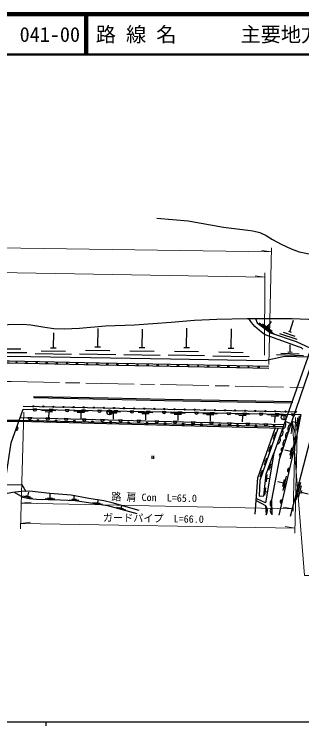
# Model space of a CAD drawing. Units: millimetres, scale not verified. Extents: x 40000 to 680000, y 20000 to 380000.
# Drawn here: x 160180 to 231410, y 204000 to 380000 of the extents above; entities that cross this region are included whole.
import ezdxf
from ezdxf.enums import TextEntityAlignment as Align

# ---------------------------------------------------------------- set-up
doc = ezdxf.new("R2010")
doc.units = ezdxf.units.MM
doc.header["$LTSCALE"] = 1000
doc.linetypes.add('CHAIN', pattern=[18.5, 12, -1.5, 3.5, -1.5])
for name, color, linetype, lineweight in [('M-BGD', 7, 'Continuous', 25), ('M-BMK', 2, 'CHAIN', 13), ('M-STR-HTXT', 7, 'Continuous', 13), ('M-TTL', 2, 'Continuous', 140), ('M-TTL-BAND', 7, 'Continuous', 25), ('M-TTL-LINE', 7, 'Continuous', 50)]:
    doc.layers.add(name, color=color, linetype=linetype, lineweight=lineweight)
doc.layers.add('M-TTL-TXT', color=7, linetype='Continuous')
doc.styles.add('ＭＳ ゴシック', font='')
doc.styles.get('ＭＳ ゴシック').set_extended_font_data('MS Gothic')

# ---------------------------------------------------------------- blocks, each defined once
blk = doc.blocks.new('open_arrow')
at = {"color": 0, "linetype": 'Continuous', "lineweight": -2}
blk.add_lwpolyline([(7.5, 1.25), (0, 0), (7.5, -1.25)], dxfattribs=at)

msp = doc.modelspace()

# ---------------------------------------------------------------- linework, layer by layer
at = {"layer": 'M-BGD'}
for p, q in [((220879, 303629), (224486, 300938)), ((221660, 303421), (224064, 301627)), ((222761, 302974), (223322, 302555)), ((223041, 302764), (223938, 303967)), ((228423, 301452), (229394, 304291)), ((169878, 297471), (169954, 301220)), ((180873, 297733), (180941, 302233)), ((191871, 297567), (191940, 302066)), ((202880, 297570), (202964, 302369)), ((213878, 297376), (213963, 302175)), ((225906, 301044), (230164, 299589)), ((226810, 301369), (229649, 300399)), ((228092, 301565), (228755, 301339)), ((228819, 278685), (236489, 301399)), ((169179, 297485), (170578, 297457)), ((180173, 297744), (181572, 297723)), ((191171, 297577), (192571, 297556)), ((202180, 297582), (203580, 297558)), ((228506, 296437), (228562, 298236)), ((154328, 296289), (163328, 296367)), ((155820, 297202), (161820, 297254)), ((165349, 296062), (174347, 295881)), ((166864, 296782), (172863, 296661)), ((176346, 296002), (185345, 295865)), ((177859, 296879), (183859, 296788)), ((187345, 295835), (196344, 295699)), ((188858, 296712), (194857, 296621)), ((198347, 295730), (207345, 295571)), ((199863, 296663), (205862, 296557)), ((210862, 296469), (216861, 296363)), ((213178, 297388), (214578, 297364)), ((225111, 295822), (231858, 295613)), ((226246, 296147), (230744, 296008)), ((227982, 296453), (229031, 296421)), ((209345, 295536), (218343, 295377)), ((165014, 285457), (165008, 285157)), ((229041, 284168), (229035, 283868)), ((162395, 283059), (230008, 281657)), ((165820, 282275), (164829, 282294)), ((170520, 281885), (166921, 281954)), ((169614, 281602), (167815, 281637)), ((168715, 281619), (168686, 280120)), ((169819, 282198), (168828, 282217)), ((173818, 282122), (172828, 282141)), ((178519, 281732), (174919, 281801)), ((177818, 282045), (176827, 282064)), ((181817, 281969), (180826, 281988)), ((186517, 281579), (182918, 281648)), ((183770, 282138), (183770, 280938)), ((185816, 281892), (184825, 281911)), ((189815, 281816), (188825, 281835)), ((193815, 281739), (192824, 281758)), ((197814, 281663), (196823, 281682)), ((201813, 281587), (200822, 281605)), ((161678, 280258), (227009, 278532)), ((164526, 280183), (163536, 280209)), ((169024, 280064), (168034, 280090)), ((173523, 279945), (172532, 279971)), ((177613, 281449), (175813, 281484)), ((176713, 281466), (176685, 279967)), ((178021, 279826), (177031, 279853)), ((185612, 281296), (183812, 281331)), ((184712, 281313), (184683, 279814)), ((194516, 281426), (190916, 281495)), ((193610, 281143), (191810, 281178)), ((192710, 281161), (192682, 279661)), ((202514, 281273), (198915, 281342)), ((201609, 280990), (199809, 281025)), ((200709, 281008), (200680, 279508)), ((205812, 281510), (204822, 281529)), ((210513, 281120), (206913, 281189)), ((209607, 280837), (207808, 280872)), ((208707, 280855), (208679, 279355)), ((209812, 281434), (208821, 281452)), ((213811, 281357), (212820, 281376)), ((218511, 280967), (214912, 281036)), ((217606, 280684), (215806, 280719)), ((216706, 280702), (216677, 279202)), ((217810, 281281), (216820, 281300)), ((221809, 281204), (220819, 281223)), ((226510, 280814), (222910, 280883)), ((225604, 280531), (223805, 280566)), ((224704, 280549), (224676, 279049)), ((225809, 281128), (224818, 281147)), ((226942, 280892), (226942, 279692)), ((229808, 281051), (228817, 281070)), ((230169, 277128), (230877, 280658)), ((165750, 279433), (166376, 279417)), ((170249, 279322), (170874, 279307)), ((174747, 279211), (175373, 279196)), ((179246, 279100), (179872, 279085)), ((182520, 279707), (181529, 279734)), ((183745, 278989), (184370, 278974)), ((187018, 279589), (186028, 279615)), ((188243, 278879), (188869, 278863)), ((191517, 279470), (190526, 279496)), ((192742, 278768), (193367, 278752)), ((196015, 279351), (195025, 279377)), ((197240, 278657), (197866, 278641)), ((200513, 279232), (199523, 279258)), ((201739, 278546), (202365, 278531)), ((203988, 278491), (204614, 278475)), ((205012, 279113), (204021, 279139)), ((206238, 278435), (206863, 278420)), ((209510, 278994), (208520, 279020)), ((210736, 278324), (211362, 278309)), ((214009, 278875), (213018, 278901)), ((215235, 278213), (215861, 278198)), ((218507, 278756), (217517, 278783)), ((219734, 278103), (220359, 278087)), ((223006, 278638), (222015, 278664)), ((230287, 278940), (229111, 279176)), ((230110, 278058), (230464, 279822)), ((230681, 278463), (230876, 279434)), ((160879, 278008), (160547, 277074)), ((224232, 277992), (224858, 277976)), ((224364, 274910), (224959, 276609)), ((224661, 275760), (224348, 275869)), ((229895, 274541), (230089, 275512)), ((223276, 271807), (223871, 273506)), ((226555, 271871), (226867, 272811)), ((228598, 270010), (229410, 273518)), ((223574, 272656), (223260, 272766)), ((226091, 270475), (226404, 271416)), ((228712, 271832), (227251, 272170)), ((228509, 270955), (228915, 272709)), ((229050, 270632), (229274, 271597)), ((194227, 270800), (194227, 270018)), ((194694, 270800), (194694, 270018)), ((222435, 269409), (222122, 269519)), ((222138, 268559), (222733, 270258)), ((223760, 268798), (223135, 267110)), ((223447, 267954), (223835, 267810)), ((228148, 266735), (228371, 267700)), ((221399, 266453), (221086, 266562)), ((221102, 265603), (221696, 267302)), ((222782, 266125), (222571, 264338)), ((222677, 265232), (223323, 265155)), ((226907, 264038), (225446, 264376)), ((226704, 263161), (227110, 264915)), ((226794, 262217), (227606, 265724)), ((231105, 264174), (229971, 259819)), ((222417, 262815), (222206, 261027)), ((227245, 262838), (227469, 263803)), ((231265, 263357), (230508, 260454)), ((162343, 260884), (164670, 260294)), ((162974, 260930), (164137, 260635)), ((163556, 260783), (163802, 261752)), ((169046, 260347), (169074, 261347)), ((175010, 260033), (175033, 260833)), ((222312, 261921), (222958, 261845)), ((231323, 262154), (231147, 261476)), ((231235, 261815), (232977, 261361)), ((167841, 260181), (170240, 260113)), ((168446, 260364), (169646, 260330)), ((173806, 259907), (176205, 259840)), ((174411, 260050), (175610, 260017)), ((179683, 259248), (182049, 258845)), ((180295, 259265), (181478, 259064)), ((180886, 259165), (180987, 259756)), ((226343, 258941), (226567, 259906)), ((185456, 258048), (187763, 257386)), ((186066, 257998), (187219, 257667)), ((186643, 257833), (186808, 258409))]:
    msp.add_line(p, q, dxfattribs=at)
for points in [[(195474, 329564), (203244, 328878), (211989, 327289), (218024, 326566), (219324, 326422), (221053, 325980), (222582, 325289), (224166, 324315), (226312, 323156), (228806, 322010), (230755, 321245), (232853, 320827), (235293, 320700), (238228, 320792), (240521, 320866), (240828, 320718), (234686, 308081), (236701, 305686)], [(147829, 302993), (162214, 303338), (164330, 303167), (167769, 302560), (169954, 302300), (172555, 302214), (176318, 302318), (182771, 302899), (189943, 303212), (199064, 303838), (204857, 304320), (210379, 304599), (217857, 304704), (229007, 304699), (235051, 304471)], [(231632, 297187), (231326, 297465), (230597, 297743), (225545, 299562), (223456, 300290), (222192, 300768), (220931, 301796), (219753, 302741), (218942, 303783), (218285, 304704)], [(219973, 304703), (220367, 303636), (223666, 301176), (230002, 299010), (236913, 295839)], [(235750, 303122), (224487, 271436), (222456, 259160), (220252, 260125)], [(59866, 297068), (79765, 296764), (96988, 296432), (115708, 296137), (125186, 295936), (127407, 295770), (131405, 295566), (137749, 295247), (159342, 295432), (174144, 295135), (198880, 294760), (222411, 294345), (223772, 294664), (225276, 295003), (227155, 295397), (232950, 295246)], [(59821, 295151), (76587, 294928), (95202, 294560), (109827, 294312), (127871, 294066), (148886, 293779), (159041, 293742), (181330, 293305), (203277, 292852), (223222, 292464)], [(59827, 295651), (76596, 295428), (95211, 295060), (109835, 294812), (127877, 294566), (148890, 294279), (159047, 294242), (181340, 293805), (203287, 293352), (223232, 292964)], [(165008, 285157), (183405, 284826), (197444, 284497), (229035, 283868)], [(165014, 285457), (183412, 285126), (197451, 284797), (229041, 284168)], [(157371, 257902), (157693, 262416), (159463, 274020), (162418, 282340), (231195, 281025), (229501, 272579), (225687, 256109)], [(226656, 277539), (161317, 279242), (157580, 279300), (133412, 279781), (128652, 279750), (59434, 281040)], [(226794, 277929), (161324, 279542), (157585, 279600), (133414, 280081), (128654, 280050), (59439, 281340)], [(277544, 268239), (279020, 271623), (282233, 279991), (282104, 280112), (280153, 280336), (235153, 281141), (228552, 255797)], [(224065, 256159), (224000, 259866), (225993, 270180), (228819, 278685), (227260, 279240)], [(219880, 256336), (220558, 265320), (224809, 277524)], [(225499, 277545), (220979, 264649), (220877, 260821), (222001, 260846), (222598, 266271), (224487, 271436)], [(157874, 263605), (162060, 263713), (163097, 261984)], [(191104, 257215), (184462, 259138), (182356, 259644), (178691, 260210), (174276, 261004), (169032, 261431), (163970, 262020), (162018, 261939), (159762, 261695), (157613, 261293)], [(160182, 261741), (162344, 260578), (163909, 260212), (165718, 260070), (171613, 259846), (175280, 259745), (179691, 259094), (183314, 258524), (190571, 256472)], [(220132, 259684), (222412, 258474), (222595, 256159)]]:
    msp.add_lwpolyline(points, dxfattribs=at)
for centre, radius in [((160738, 293859), 150), ((163237, 293810), 150), ((165737, 293761), 150), ((168236, 293712), 150), ((170736, 293663), 150), ((173235, 293614), 150), ((175735, 293565), 150), ((178234, 293516), 150), ((180734, 293467), 150), ((183233, 293416), 150), ((185733, 293364), 150), ((188232, 293312), 150), ((190732, 293261), 150), ((193231, 293209), 150), ((195731, 293158), 150), ((198230, 293106), 150), ((200730, 293054), 150), ((203229, 293003), 150), ((205728, 292954), 150), ((208228, 292905), 150), ((210728, 292857), 150), ((213227, 292808), 150), ((215727, 292760), 150), ((218226, 292711), 150), ((220726, 292663), 150), ((164894, 283007), 150), ((167393, 282955), 150), ((169893, 282904), 150), ((172392, 282852), 150), ((174892, 282800), 150), ((177391, 282748), 150), ((179891, 282696), 150), ((182390, 282644), 150), ((183770, 281538), 600), ((184890, 282592), 150), ((187389, 282541), 150), ((189889, 282489), 150), ((192388, 282437), 150), ((194888, 282385), 150), ((197387, 282333), 150), ((199887, 282281), 150), ((202386, 282229), 150), ((204885, 282178), 150), ((207385, 282126), 150), ((209884, 282074), 150), ((212384, 282022), 150), ((214883, 281970), 150), ((217383, 281918), 150), ((219882, 281867), 150), ((222382, 281815), 150), ((224881, 281763), 150), ((227381, 281711), 150), ((229880, 281659), 150), ((226942, 280292), 600)]:
    msp.add_circle(centre, radius, dxfattribs=at)
for centre, radius, start, end in [((165326, 282382), 505, 190.07526, 347.73345), ((169326, 282306), 505, 190.07526, 347.73345), ((173325, 282229), 505, 190.07526, 347.73345), ((177324, 282153), 505, 190.07526, 347.73345), ((181323, 282076), 505, 190.07526, 347.73345), ((185323, 282000), 505, 190.07526, 347.73345), ((189322, 281923), 505, 190.07526, 347.73345), ((193321, 281847), 505, 190.07526, 347.73345), ((197320, 281770), 505, 190.07526, 347.73345), ((201320, 281694), 505, 190.07526, 347.73345), ((164033, 280294), 505, 189.65705, 347.31524), ((168532, 280175), 505, 189.65705, 347.31524), ((173030, 280056), 505, 189.65705, 347.31524), ((177529, 279937), 505, 189.65705, 347.31524), ((205319, 281617), 505, 190.07526, 347.73345), ((209318, 281541), 505, 190.07526, 347.73345), ((213317, 281464), 505, 190.07526, 347.73345), ((217317, 281388), 505, 190.07526, 347.73345), ((221316, 281311), 505, 190.07526, 347.73345), ((225315, 281235), 505, 190.07526, 347.73345), ((229315, 281158), 505, 190.07526, 347.73345), ((166062, 279371), 318, 8.47947, 168.6972), ((170560, 279260), 318, 8.47947, 168.6972), ((175059, 279149), 318, 8.47947, 168.6972), ((179557, 279038), 318, 8.47947, 168.6972), ((182027, 279818), 505, 189.65705, 347.31524), ((184056, 278927), 318, 8.47947, 168.6972), ((186526, 279699), 505, 189.65705, 347.31524), ((188555, 278816), 318, 8.47947, 168.6972), ((191024, 279581), 505, 189.65705, 347.31524), ((193053, 278705), 318, 8.47947, 168.6972), ((195522, 279462), 505, 189.65705, 347.31524), ((197552, 278595), 318, 8.47947, 168.6972), ((200021, 279343), 505, 189.65705, 347.31524), ((202051, 278484), 318, 8.47947, 168.6972), ((204300, 278428), 318, 8.47947, 168.6972), ((204519, 279224), 505, 189.65705, 347.31524), ((206549, 278373), 318, 8.47947, 168.6972), ((209018, 279105), 505, 189.65705, 347.31524), ((211048, 278262), 318, 8.47947, 168.6972), ((213516, 278986), 505, 189.65705, 347.31524), ((215547, 278151), 318, 8.47947, 168.6972), ((218015, 278867), 505, 189.65705, 347.31524), ((220045, 278040), 318, 8.47947, 168.6972), ((222513, 278748), 505, 189.65705, 347.31524), ((224544, 277929), 318, 8.47947, 168.6972), ((226219, 278549), 1250, 287.30163, 33.56183), ((229216, 277500), 1250, 108.48905, 214.74925), ((230875, 278929), 505, 89.82969, 247.48788), ((160621, 277574), 505, 261.61782, 59.27601), ((225549, 276664), 1250, 287.30163, 33.56183), ((228585, 275602), 1250, 108.48905, 214.74925), ((224879, 274780), 1250, 287.30163, 33.56183), ((227954, 273704), 1250, 108.48905, 214.74925), ((230088, 275007), 505, 89.82969, 247.48788), ((226804, 272310), 505, 82.79005, 240.44824), ((226340, 270915), 505, 82.79005, 240.44824), ((229257, 271092), 505, 88.13343, 245.79162), ((228355, 267195), 505, 88.13343, 245.79162), ((227452, 263298), 505, 88.13343, 245.79162), ((224691, 258978), 1125, 127.87551, 234.13571), ((226550, 259401), 505, 88.13343, 245.79162), ((221072, 257204), 1847, 325.53301, 43.46597), ((224723, 257179), 1125, 127.87551, 234.13571)]:
    msp.add_arc(centre, radius, start, end, dxfattribs=at)
at = {"layer": 'M-BMK'}
msp.add_lwpolyline([(59699, 290891), (159427, 289137), (259580, 287122), (291965, 286441), (322144, 286053), (340263, 285798), (350131, 285547), (359214, 285915)], dxfattribs=at)
at = {"layer": 'M-STR-HTXT'}
for p, q in [((60477, 323644), (223909, 321222)), ((223930, 322196), (223282, 293344)), ((223909, 321222), (221483, 321599)), ((222286, 314942), (60336, 317727)), ((222286, 314942), (219861, 315325)), ((222207, 295663), (222290, 316054)), ((162522, 281596), (161750, 252709)), ((229884, 280272), (229246, 257123)), ((229702, 251671), (230309, 280157)), ((161919, 259047), (164357, 259339)), ((161919, 259047), (229261, 257667)), ((229261, 257667), (226837, 258059)), ((161785, 254035), (164222, 254336)), ((161785, 254035), (229729, 252915)), ((229729, 252915), (227304, 253297))]:
    msp.add_line(p, q, dxfattribs=at)
msp.add_lwpolyline([(228998, 279214), (232123, 241138), (269860, 241138)], dxfattribs=at)
at = {"layer": 'M-TTL'}
msp.add_line((680000, 380000), (40000, 380000), dxfattribs=at)
at = {"layer": 'M-TTL-BAND'}
for p, q in [((40000, 205000), (579000, 205000)), ((168000, 205000), (168000, 204000))]:
    msp.add_line(p, q, dxfattribs=at)
at = {"layer": 'M-TTL-LINE'}
for p, q in [((177750, 380000), (177750, 370000)), ((178250, 380000), (178250, 370000)), ((40000, 370000), (680000, 370000))]:
    msp.add_line(p, q, dxfattribs=at)

# ---------------------------------------------------------------- block references
at = {"layer": 'M-STR-HTXT', "xscale": 400, "yscale": 400, "rotation": 274.7}
msp.add_blockref('open_arrow', (228998, 279214), dxfattribs=at)

# ---------------------------------------------------------------- texts
at = {"layer": 'M-STR-HTXT', "style": 'ＭＳ ゴシック'}
for s, rotation, p in [('路 肩 Con  L=65.0', 358.826, (194805, 259001)), ('ガードパイプ  L=66.0', 359.056, (194632, 253830))]:
    msp.add_text(s, height=1833, rotation=rotation, dxfattribs=at).set_placement(p, align=Align.BOTTOM_CENTER)
at = {"layer": 'M-TTL-TXT', "style": 'ＭＳ ゴシック'}
for s, p in [('041-00', (161521, 375000)), ('路 線 名', (180380, 375000)), ('主要地方道\u3000徳山光線', (216234, 375000))]:
    msp.add_text(s, height=3666, dxfattribs=at).set_placement(p, align=Align.MIDDLE_LEFT)

doc.saveas('drawing.dxf')
